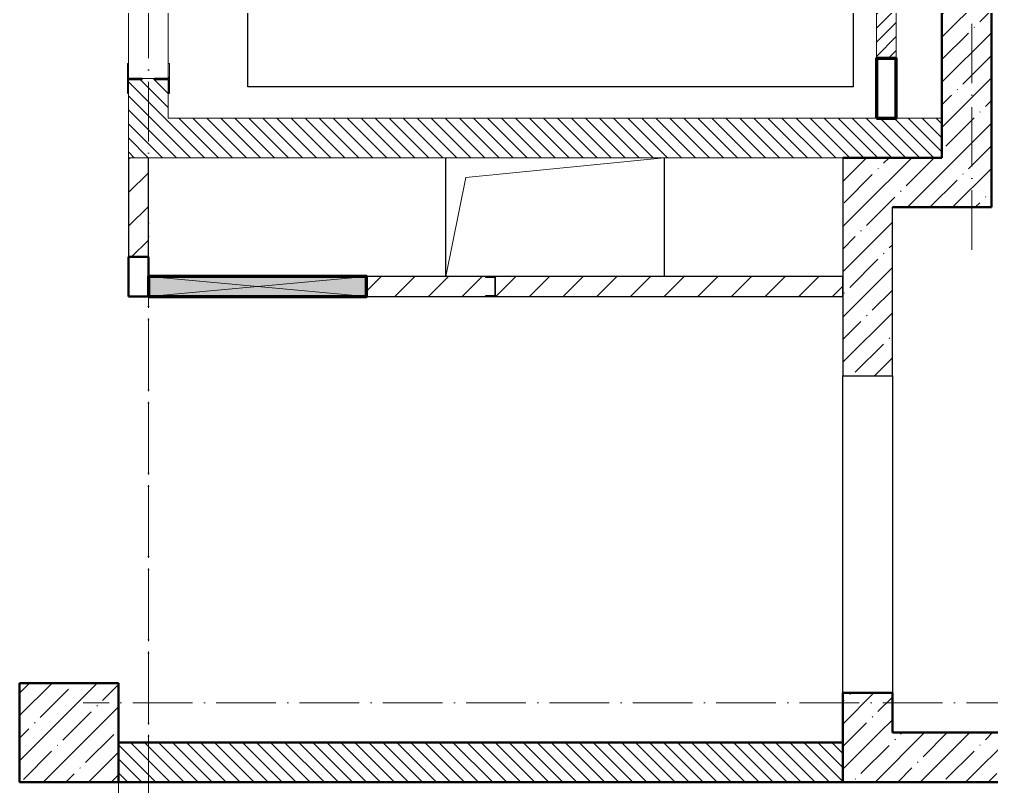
# Model space of a CAD drawing. Header units: millimetres. Extents: x -356862 to 418287, y 0 to 839748.
# Drawn here: x 77108 to 82008, y 505825 to 509694 of the extents above; entities that cross this region are included whole.
import ezdxf

# ---------------------------------------------------------------- set-up
doc = ezdxf.new("R2010")
doc.units = ezdxf.units.MM
doc.linetypes.add('50_200_ШТРИХ_1Т_ш5_п1_п1_', pattern=[700, 500, -100, 0, -100])
for name, color, linetype, lineweight in [('9.7) Заделка 956 шт', 6, 'Continuous', 158), ('A-DETL-GENF-OTLN', 7, 'Continuous', 9), ('A-FLOR-____-OTLN', 7, 'Continuous', 9), ('A-GENM-____-MCUT', 7, 'Continuous', 25), ('A-GENM-____-OTLN', 7, 'Continuous', 9), ('A-GENM-____-OTLN-1', 7, 'Continuous', 25), ('A-GLAZ-____-OTLN', 7, 'Continuous', 9), ('A-WALL-____-MCUT', 7, 'Continuous', 13), ('A-WALL-____-MCUT-1', 7, 'Continuous', 9), ('A-WALL-____-MCUT-2', 7, 'Continuous', 50), ('A-WALL-____-PATT-1', 7, 'Continuous', 9), ('A-WALL-FNSH-MCUT-1', 7, 'Continuous', 9), ('B2.8)', 183, 'Continuous', 30), ('I-WALL-____-OTLN', 7, 'Continuous', 9), ('S-COLS-____-MCUT', 7, 'Continuous', 50), ('S-COLS-____-OTLN', 7, 'Continuous', 9), ('S-GRID-____-OTLN-1', 7, '50_200_ШТРИХ_1Т_ш5_п1_п1_', 9)]:
    doc.layers.add(name, color=color, linetype=linetype, lineweight=lineweight)
pattern_1 = [(135, (-15591.663, 459015.94), (-35.35534, -35.35534), [])]
pattern_2 = [(45, (-92950, -47081.04), (-114.04925, 114.04925), []), (45, (-92835.95, -47081.04), (-114.04925, 114.04925), [201.613, -40.323, 3.353, -36.97])]
pattern_3 = [(45, (-15591.66, 459015.94), (-84.85281, 84.85281), [])]
pattern_4 = [(45, (-15591.66, 459015.94), (-114.04925, 114.04925), []), (45, (-15477.61, 459015.94), (-114.04925, 114.04925), [201.612, -40.322, 3.353, -36.97])]

# ---------------------------------------------------------------- blocks, each defined once
blk = doc.blocks.new('BSC_Колонна _Прямоугольная - 500х500-V124-АР1_План отверстий 2 этажа в осях 1-64_Ю-ЯЯ')
at = {"layer": 'S-COLS-____-OTLN'}
h = blk.add_hatch(dxfattribs=at)
h.set_pattern_fill('FP_137', color=256, style=0, pattern_type=2)
h.set_pattern_definition(pattern_2)
h.paths.add_polyline_path([(-250, -250), (250, -250), (250, 250), (-250, 250)], flags=0)
at = {"layer": 'S-COLS-____-MCUT'}
for p, q in [((250, 250), (-250, 250)), ((-250, 250), (-250, -250)), ((250, -250), (250, 250)), ((-250, -250), (250, -250))]:
    blk.add_line(p, q, dxfattribs=at)
blk = doc.blocks.new('154_Фахверк_СКБ_Швеллер - Тип_100_3960-28318856-АР1_План отверстий 2 этажа в осях 1-64_Ю-ЯЯ')
at = {"layer": 'A-GENM-____-MCUT'}
for p, q in [((175, 50), (125, 50)), ((125, 50), (125, -50)), ((175, 47), (175, 50)), ((128, 47), (175, 47)), ((128, -47), (128, 47)), ((175, -47), (128, -47)), ((175, -50), (175, -47)), ((125, -50), (175, -50))]:
    blk.add_line(p, q, dxfattribs=at)
blk = doc.blocks.new('154_Стойка_СКБ_Уголок - СМ-2180_200-28268025-АР1_План отверстий 2 этажа в осях 1-64_Ю-ЯЯ')
at = {"layer": 'A-GENM-____-MCUT'}
for p, q in [((125, 156), (125, 81)), ((200, 156), (125, 156)), ((131, 81), (131, 150)), ((131, 150), (200, 150)), ((200, 150), (200, 156)), ((125, 81), (131, 81)), ((131, 19), (125, 19)), ((125, 19), (125, -56)), ((131, -50), (131, 19)), ((125, -56), (200, -56)), ((200, -50), (131, -50)), ((200, -56), (200, -50))]:
    blk.add_line(p, q, dxfattribs=at)
blk = doc.blocks.new('Стойка_Влож_Уголок_Опорный - Уголок-28213941-АР1_План отверстий 2 этажа в осях 1-64_Ю-ЯЯ')
at = {"layer": 'A-GENM-____-OTLN'}
for p, q in [((-212, -6), (-212, 0)), ((0, 0), (0, -6)), ((-212, -75), (-212, -6)), ((-212, -6), (-206, -6)), ((-6, -6), (0, -6)), ((0, -6), (0, -75)), ((-212, -75), (-206, -75)), ((-6, -75), (0, -75))]:
    blk.add_line(p, q, dxfattribs=at)
blk = doc.blocks.new('AR_Отверстие прямоугольное _в плите_ - AR_Отверстие прямоугольное _в плите_-30552682-АР1_План отверстий 2 этажа в осях 1-64_Ю-ЯЯ')
at = {"layer": 'A-GENM-____-OTLN'}
for p, q in [((-550, 300), (-550, -300)), ((-450, 200), (550, 300)), ((550, -300), (550, 300)), ((-550, -300), (-450, 200))]:
    blk.add_line(p, q, dxfattribs=at)
blk = doc.blocks.new('BSC_Колонна _Прямоугольная1 - 200х100 _металл_-V206-АР1_План отверстий 2 этажа в осях 1-64_Ю-ЯЯ')
at = {"layer": 'S-COLS-____-MCUT'}
for p, q in [((0, 50), (-100, 50)), ((-100, 50), (-100, -50)), ((100, -50), (100, 50)), ((-100, -50), (100, -50))]:
    blk.add_line(p, q, dxfattribs=at)
blk = doc.blocks.new('AR_Отверстие прямоугольное _в стене_ - AR_Отверстие прямоугольное _в стене__ОВ-36943067-АР1_План отверстий 2 этажа в осях 1-64_Ю-ЯЯ')
at = {"layer": 'A-GLAZ-____-OTLN'}
blk.add_hatch(color=256, dxfattribs=at).paths.add_polyline_path([(550, -50), (550, 50), (-550, 50), (-550, -50)], flags=0)
at = {"layer": 'A-DETL-GENF-OTLN'}
for p, q in [((-550, -50), (-550, 50)), ((-550, 50), (550, 50)), ((550, 50), (-550, -50)), ((-550, 50), (550, -50)), ((550, 50), (-550, 50)), ((-550, 50), (-550, -50)), ((550, 50), (550, -50)), ((550, -50), (550, 50)), ((550, -50), (-550, -50)), ((-550, -50), (550, -50))]:
    blk.add_line(p, q, dxfattribs=at)
blk = doc.blocks.new('BSC_Колонна _Прямоугольная - 500х500-V128-АР1_План отверстий 2 этажа в осях 1-64_А-ГГ')
at = {"layer": 'S-COLS-____-OTLN'}
h = blk.add_hatch(dxfattribs=at)
h.set_pattern_fill('FP_158', color=256, style=0, pattern_type=2)
h.set_pattern_definition(pattern_2)
h.paths.add_polyline_path([(-250, -250), (250, -250), (250, 250), (-250, 250)], flags=0)
at = {"layer": 'S-COLS-____-MCUT'}
for p, q in [((250, 250), (-250, 250)), ((-250, 250), (-250, -250)), ((250, -250), (250, 250)), ((-250, -250), (250, -250))]:
    blk.add_line(p, q, dxfattribs=at)
blk = doc.blocks.new('2этаж')
at = {"layer": 'S-GRID-____-OTLN-1', "color": 251, "ltscale": 0.6, "true_color": 0x636466}
for p, q in [((77758.3, 498997), (77758.3, 549908.8)), ((81908.3, 508532.6), (81908.3, 549908.8)), ((77758.3, 454533.3), (77758.3, 508896.9)), ((88482.7, 506247), (77429.6, 506247)), ((88482.7, 506247), (77429.6, 506247))]:
    blk.add_line(p, q, dxfattribs=at)

msp = doc.modelspace()

# ---------------------------------------------------------------- hatches: boundary and pattern name
h = msp.add_hatch()
h.set_pattern_fill('FP_4', color=256, style=0, pattern_type=2)
h.set_pattern_definition(pattern_3)
h.paths.add_polyline_path([(77658.3366, 508496.983), (77758.3366, 508496.983), (77758.3366, 508996.983), (77658.3366, 508996.983)], flags=0)
h = msp.add_hatch()
h.set_pattern_fill('FP_13', color=256, style=0, pattern_type=2)
h.set_pattern_definition(pattern_4)
h.paths.add_polyline_path([(81508.3366, 506096.983), (81508.3366, 506296.983), (81258.3366, 506296.983), (81258.3366, 506096.983)], flags=0)
h.paths.add_polyline_path([(81258.3366, 507896.983), (81508.3366, 507896.983), (81508.3366, 508746.983), (81258.3366, 508746.983)], flags=0)
h = msp.add_hatch()
h.set_pattern_fill('FP_4', color=256, style=0, pattern_type=2)
h.set_pattern_definition(pattern_3)
h.paths.add_polyline_path([(81258.3366, 508296.983), (81258.3366, 508396.983), (79508.3366, 508396.983), (79508.3366, 508296.983), (79838.1916, 508296.983)], flags=0)
h.paths.add_polyline_path([(79458.3366, 508296.983), (79458.3366, 508299.983), (79505.3366, 508299.983), (79505.3366, 508393.983), (79458.3366, 508393.983), (79458.3366, 508396.983), (78858.3366, 508396.983), (78858.3366, 508296.983)], flags=0)
at = {"layer": 'A-WALL-____-PATT-1'}
h = msp.add_hatch(dxfattribs=at)
h.set_pattern_fill('FP_13', color=256, style=0, pattern_type=2)
h.set_pattern_definition(pattern_4)
h.paths.add_polyline_path([(82008.3366, 508996.983), (82008.3366, 514196.983), (81758.3366, 514196.983), (81758.3366, 508996.983)], flags=0)
h = msp.add_hatch(dxfattribs=at)
h.set_pattern_fill('FP_5', color=256, style=0, pattern_type=2)
h.set_pattern_definition([(45, (-15591.663, 459015.94), (-35.35534, 35.35534), [])])
h.paths.add_polyline_path([(81515.0033, 509496.983), (81528.3366, 509496.983), (81528.3366, 509796.983), (81428.3366, 509796.983), (81428.3366, 509496.983), (81514.3831, 509496.983)], flags=0)
h.paths.add_polyline_path([(81428.3366, 510296.983), (81528.3366, 510296.983), (81528.3366, 513896.983), (81428.3366, 513896.983), (81428.3366, 511346.983)], flags=0)
h = msp.add_hatch(dxfattribs=at)
h.set_pattern_fill('FP_6', color=256, style=0, pattern_type=2)
h.set_pattern_definition(pattern_1)
h.paths.add_polyline_path([(77858.3366, 508996.983), (77858.3366, 509390.983), (77789.3366, 509390.983), (77789.3366, 509396.983), (77727.3366, 509396.983), (77727.3366, 509390.983), (77658.3366, 509390.983), (77658.3366, 508996.983)], flags=0)
h.paths.add_polyline_path([(77727.3366, 510396.983), (77789.3366, 510396.983), (77789.3366, 510402.983), (77858.3366, 510402.983), (77858.3366, 510696.983), (77658.3366, 510696.983), (77658.3366, 510402.983), (77727.3366, 510402.983)], flags=0)
h = msp.add_hatch(dxfattribs=at)
h.set_pattern_fill('FP_6', color=256, style=0, pattern_type=2)
h.set_pattern_definition(pattern_1)
h.paths.add_polyline_path([(79838.1916, 508996.983), (81758.3366, 508996.983), (81758.3366, 509196.983), (77858.3366, 509196.983), (77858.3366, 508996.983)], flags=0)
h = msp.add_hatch(dxfattribs=at)
h.set_pattern_fill('FP_13', color=256, style=0, pattern_type=2)
h.set_pattern_definition(pattern_4)
h.paths.add_polyline_path([(82008.3366, 508746.983), (82008.3366, 508996.983), (81258.3366, 508996.983), (81258.3366, 508746.983), (81508.3366, 508746.983)], flags=0)
h = msp.add_hatch(dxfattribs=at)
h.set_pattern_fill('FP_13', color=256, style=0, pattern_type=2)
h.set_pattern_definition(pattern_4)
h.paths.add_polyline_path([(85658.3366, 505846.983), (85658.3366, 506096.983), (81258.3366, 506096.983), (81258.3366, 505846.983), (85140.6936, 505846.983)], flags=0)
h = msp.add_hatch(dxfattribs=at)
h.set_pattern_fill('FP_25', color=256, style=0, pattern_type=2)
h.set_pattern_definition([(45, (-15591.66, 459015.94), (-114.04925, 114.04925), []), (45, (-15477.61, 459015.94), (-114.04925, 114.04925), [201.612, -40.322, 3.353, -36.97])])
h.paths.add_polyline_path([(85658.3366, 505846.983), (85658.3366, 506096.983), (81258.3366, 506096.983), (81258.3366, 505846.983), (85140.1114, 505846.983)], flags=0)
h = msp.add_hatch(dxfattribs=at)
h.set_pattern_fill('FP_6', color=256, style=0, pattern_type=2)
h.set_pattern_definition(pattern_1)
h.paths.add_polyline_path([(81258.3366, 505846.983), (81258.3366, 506046.983), (77608.3366, 506046.983), (77608.3366, 505846.983), (79838.1916, 505846.983)], flags=0)
h = msp.add_hatch(dxfattribs=at)
h.set_pattern_fill('FP_6', color=256, style=0, pattern_type=2)
h.set_pattern_definition([(135, (-15591.663, 459015.94), (-35.35534, -35.35534), [])])
h.paths.add_polyline_path([(81258.3366, 505846.983), (81258.3366, 506046.983), (77608.3366, 506046.983), (77608.3366, 505846.983), (79837.7186, 505846.983)], flags=0)

# ---------------------------------------------------------------- linework, layer by layer
for p, q in [((77658.3366, 508996.983), (77658.3366, 508496.983)), ((77758.3366, 508496.983), (77758.3366, 508996.983)), ((79258.3366, 508396.983), (79258.3366, 508996.983)), ((80358.3366, 508996.983), (80358.3366, 508396.983)), ((81258.3366, 508996.983), (81258.3366, 507896.983)), ((81508.3366, 507896.983), (81508.3366, 508746.983)), ((79458.3366, 508396.983), (78858.3366, 508396.983)), ((81258.3366, 508396.983), (79508.3366, 508396.983)), ((81258.3366, 508296.983), (81258.3366, 508396.983)), ((78858.3366, 508296.983), (79458.3366, 508296.983)), ((79508.3366, 508296.983), (81258.3366, 508296.983)), ((81258.3366, 507896.983), (81508.3366, 507896.983)), ((81258.3366, 506296.983), (81258.3366, 507896.983)), ((81508.3366, 507896.983), (81508.3366, 506296.983))]:
    msp.add_line(p, q)
at = {"layer": '9.7) Заделка 956 шт'}
for points in [[(81428.3366, 509196.983), (81528.3366, 509196.983), (81528.3366, 509496.983), (81428.3366, 509496.983)], [(77758.3366, 508296.983), (78858.3366, 508296.983), (78858.3366, 508396.983), (77758.3366, 508396.983)]]:
    msp.add_lwpolyline(points, close=True, dxfattribs=at)
at = {"layer": 'A-FLOR-____-OTLN'}
msp.add_line((77608.3366, 502496.983), (77608.3366, 505846.983), dxfattribs=at)
msp.add_line((77608.3366, 502496.983), (77608.3366, 505846.983), dxfattribs=at)
at = {"layer": 'A-WALL-____-MCUT'}
for p, q in [((77789.3366, 509396.983), (77727.3366, 509396.983)), ((77658.3366, 509321.983), (77658.3366, 508996.983)), ((77858.3366, 509196.983), (77858.3366, 509321.983)), ((81428.3366, 509196.983), (77858.3366, 509196.983)), ((81758.3366, 509196.983), (81528.3366, 509196.983)), ((77658.3366, 508996.983), (81258.3366, 508996.983)), ((81258.3366, 506046.983), (77608.3366, 506046.983)), ((77608.3366, 505846.983), (81258.3366, 505846.983))]:
    msp.add_line(p, q, dxfattribs=at)
at = {"layer": 'A-WALL-____-MCUT-1'}
for p, q in [((81258.3366, 506296.983), (81258.3366, 505846.983)), ((85658.3366, 506096.983), (81508.3366, 506096.983)), ((81258.3366, 505846.983), (85658.3366, 505846.983))]:
    msp.add_line(p, q, dxfattribs=at)
at = {"layer": 'A-WALL-____-MCUT-2'}
for p, q in [((81758.3366, 514446.983), (81758.3366, 508996.983)), ((82008.3366, 508746.983), (82008.3366, 514196.983)), ((81758.3366, 508996.983), (81258.3366, 508996.983)), ((81508.3366, 508746.983), (82008.3366, 508746.983)), ((81508.3366, 506296.983), (81258.3366, 506296.983)), ((81258.3366, 506296.983), (81258.3366, 505846.983)), ((81508.3366, 506096.983), (81508.3366, 506296.983)), ((85658.3366, 506096.983), (81508.3366, 506096.983)), ((81258.3366, 506046.983), (77608.3366, 506046.983)), ((77608.3366, 505846.983), (81258.3366, 505846.983)), ((81258.3366, 505846.983), (85658.3366, 505846.983))]:
    msp.add_line(p, q, dxfattribs=at)
at = {"layer": 'A-WALL-FNSH-MCUT-1'}
for p, q in [((81428.3366, 509796.983), (81428.3366, 509496.983)), ((81528.3366, 509496.983), (81528.3366, 509796.983))]:
    msp.add_line(p, q, dxfattribs=at)
at = {"layer": 'B2.8)'}
msp.add_lwpolyline([(81310.7466, 509353.7256), (78259.2306, 509353.7256), (78259.2306, 511257.4555), (81310.7466, 511257.4555)], close=True, dxfattribs=at)
at = {"layer": 'I-WALL-____-OTLN'}
for p, q in [((77658.3366, 509396.983), (77658.3366, 510396.983)), ((77858.3366, 510396.983), (77858.3366, 509396.983))]:
    msp.add_line(p, q, dxfattribs=at)
at = {"layer": 'S-GRID-____-OTLN-1', "color": 251, "ltscale": 0.6, "true_color": 0x636466}
for p, q in [((77758.3366, 498996.983), (77758.3366, 549908.7924)), ((77758.3366, 498996.983), (77758.3366, 549908.7924)), ((81908.3366, 508532.6233), (81908.3366, 549908.7924)), ((81908.3366, 508532.6233), (81908.3366, 549908.7924)), ((77758.3366, 454533.3346), (77758.3366, 508896.9006)), ((77758.3366, 454533.3346), (77758.3366, 508896.9006)), ((88482.7432, 506246.983), (77429.601, 506246.983)), ((88482.7432, 506246.983), (77429.601, 506246.983)), ((88482.7432, 506246.983), (77429.601, 506246.983)), ((88482.7432, 506246.983), (77429.601, 506246.983))]:
    msp.add_line(p, q, dxfattribs=at)

# ---------------------------------------------------------------- block references
at = {"color": 18, "true_color": 0x000000}
msp.add_blockref('2этаж', (0, 0), dxfattribs=at)
for name, p in [('AR_Отверстие прямоугольное _в плите_ - AR_Отверстие прямоугольное _в плите_-30552682-АР1_План отверстий 2 этажа в осях 1-64_Ю-ЯЯ', (79808.3366, 508696.983)), ('AR_Отверстие прямоугольное _в стене_ - AR_Отверстие прямоугольное _в стене__ОВ-36943067-АР1_План отверстий 2 этажа в осях 1-64_Ю-ЯЯ', (78308.3366, 508346.983))]:
    msp.add_blockref(name, p)
for name, p, rotation in [('BSC_Колонна _Прямоугольная1 - 200х100 _металл_-V206-АР1_План отверстий 2 этажа в осях 1-64_Ю-ЯЯ', (77708.3366, 508396.983), 270.0000000000001), ('154_Фахверк_СКБ_Швеллер - Тип_100_3960-28318856-АР1_План отверстий 2 этажа в осях 1-64_Ю-ЯЯ', (79633.3366, 508346.983), 180)]:
    msp.add_blockref(name, p, dxfattribs=dict(rotation=rotation))
at = {"layer": 'A-GENM-____-OTLN', "rotation": 180}
msp.add_blockref('Стойка_Влож_Уголок_Опорный - Уголок-28213941-АР1_План отверстий 2 этажа в осях 1-64_Ю-ЯЯ', (77652.3366, 509396.983), dxfattribs=at)
at = {"layer": 'A-GENM-____-OTLN-1', "rotation": 269.9999999999999}
msp.add_blockref('154_Стойка_СКБ_Уголок - СМ-2180_200-28268025-АР1_План отверстий 2 этажа в осях 1-64_Ю-ЯЯ', (77708.3366, 509521.983), dxfattribs=at)
at = {"layer": 'S-COLS-____-OTLN'}
for name in ['BSC_Колонна _Прямоугольная - 500х500-V124-АР1_План отверстий 2 этажа в осях 1-64_Ю-ЯЯ', 'BSC_Колонна _Прямоугольная - 500х500-V128-АР1_План отверстий 2 этажа в осях 1-64_А-ГГ']:
    msp.add_blockref(name, (77358.3366, 506096.983), dxfattribs=at)

doc.saveas('drawing.dxf')
